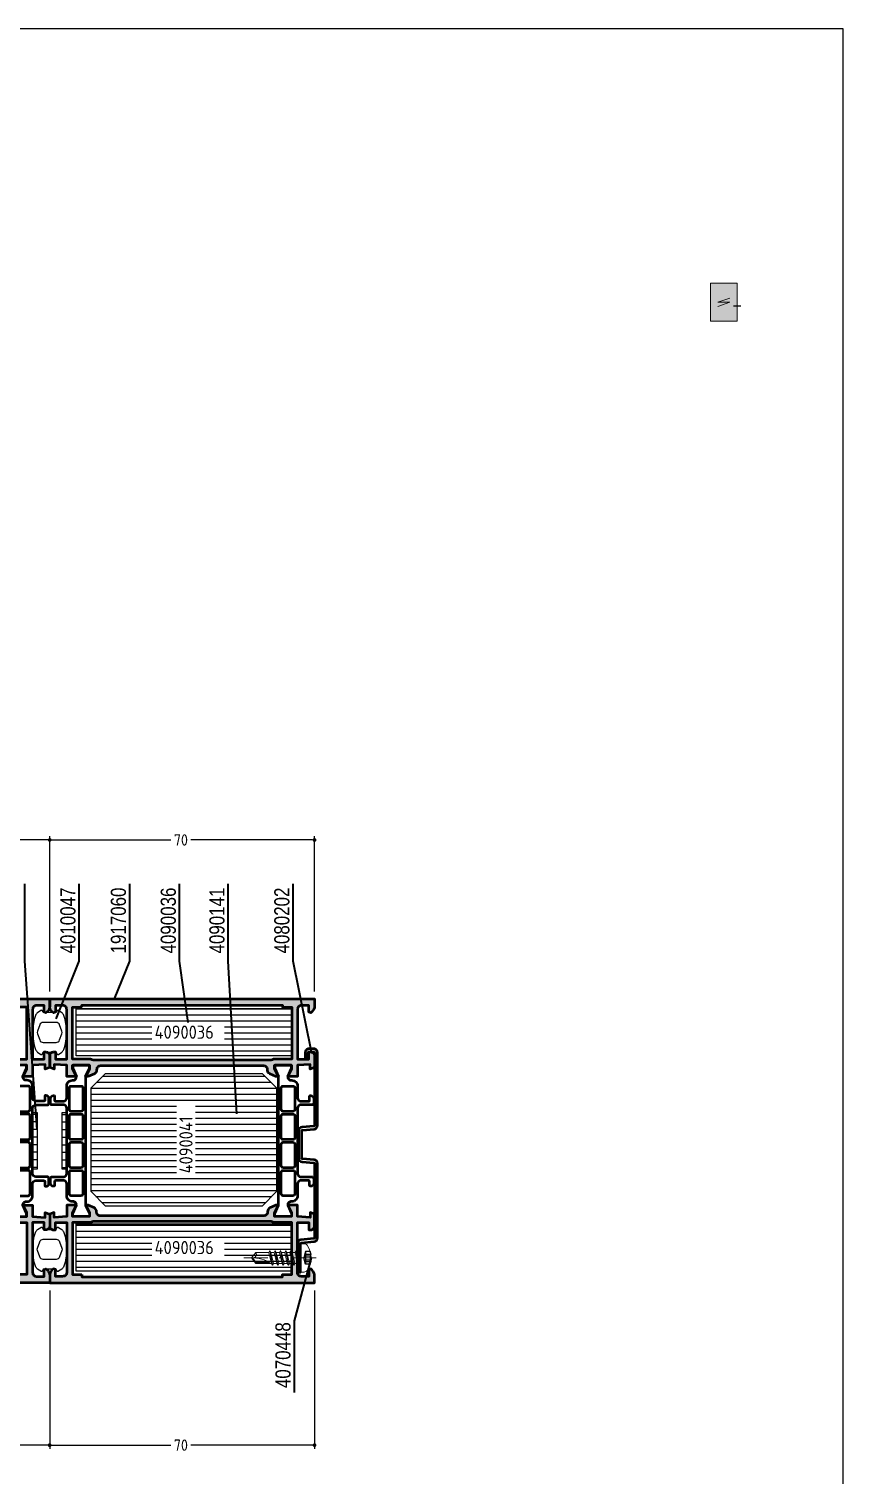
# Model space of a CAD drawing. Header units: millimetres. Extents: x -103 to 3427, y 224 to 818.
# Drawn here: x 2194.9 to 2410.1, y 436 to 818.1 of the extents above; entities that cross this region are included whole.
import ezdxf
from ezdxf.enums import TextEntityAlignment as Align

# ---------------------------------------------------------------- set-up
doc = ezdxf.new("R2010")
doc.units = ezdxf.units.MM
doc.linetypes.add('ACDINTGL', pattern=[3, 2, -1])
doc.linetypes.add('DASHDOT2', pattern=[12.7, 6.35, -3.175, 0, -3.175])
for name, color, linetype in [('04TXT', 2, 'Continuous'), ('AM_1', 2, 'Continuous'), ('AM_6', 2, 'Continuous'), ('AM_8', 1, 'Continuous'), ('CHide4', 10, 'ACDINTGL'), ('CONT2', 2, 'Continuous'), ('DUENN', 7, 'Continuous'), ('PROFILE', 7, 'Continuous')]:
    doc.layers.add(name, color=color, linetype=linetype)
for name, color, linetype, lineweight in [('AM_0', 7, 'Continuous', 50), ('AM_5', 3, 'Continuous', 25), ('AM_D', 7, 'Continuous', 50), ('AM_S', 7, 'Continuous', 50), ('AM_SP', 30, 'Continuous', 50), ('Cent4', 10, 'DASHDOT2', 13), ('Cont3', 70, 'Continuous', 18), ('Cont4', 10, 'Continuous', 13), ('Docu-AM_8', 1, 'Continuous', 25), ('PNR', 2, 'Continuous', 35)]:
    doc.layers.add(name, color=color, linetype=linetype, lineweight=lineweight)
doc.layers.add('BOUND_EXT', color=30, linetype='Continuous', plot=False)
doc.styles.add('HBS_DIMTEXTSTYLE', font='isocp.shx')
doc.styles.get("Standard").update_dxf_attribs({"font": 'ISOCP.SHX'})
doc.styles.add('SWISSL', font='swissl.ttf')
doc.dimstyles.new('HBS_Cata_1-1', dxfattribs={"dimtxt": 3, "dimasz": 1, "dimexe": 1, "dimexo": 2, "dimgap": 1, "dimtad": 0, "dimtoh": 1, "dimdec": 1, "dimdsep": 46, "dimtxsty": 'HBS_DIMTEXTSTYLE', "dimblk": 'DOT', "dimcen": 0, "dimclrd": 256, "dimclre": 256, "dimclrt": 2, "dimadec": 0, "dimazin": 2, "dimtp": 0.1, "dimtm": 0.1, "dimtfac": 0.7, "dimtdec": 1, "dimtmove": 0, "dimatfit": 3, "dimldrblk": 'NONE', "dimfxl": 1, "dimlwd": -1, "dimlwe": -1, "dimarcsym": 1})

# ---------------------------------------------------------------- blocks, each defined once
blk = doc.blocks.new('$$_EX')
at = {"layer": 'BOUND_EXT'}
for p, q in [((210, 297), (0, 297)), ((210, 0), (210, 297))]:
    blk.add_line(p, q, dxfattribs=at)
blk = doc.blocks.new('Opening01')
at = {"layer": 'AM_0', "ltscale": 0.1}
h = blk.add_hatch(color=256, dxfattribs=at)
h.set_gradient(color1=(173, 173, 173), rotation=135, centered=1, tint=1, name='CURVED')
h.paths.add_polyline_path([(189, 258.4), (196, 258.4), (196, 268.4), (189, 268.4)])
at = {"layer": 'Cont3'}
blk.add_lwpolyline([(189, 258.4), (196, 258.4), (196, 268.4), (189, 268.4)], close=True, dxfattribs=at)
at = {"layer": 'Cont4'}
blk.add_lwpolyline([(190.9, 262.3), (194.1, 263.4), (190.9, 263.4), (194.1, 264.5)], dxfattribs=at)
blk = doc.blocks.new('Linie Konstruktionsschnitt')
at = {"layer": 'CONT2'}
blk.add_line((0, -1), (0, 1), dxfattribs=at)
blk = doc.blocks.new('ws4070448')
at = {"layer": 'Cent4'}
blk.add_lwpolyline([(0, -15.02), (0, 5.29)], dxfattribs=at)
at = {"layer": 'CHide4'}
for p, q in [((-0.97, 1.33), (-0.97, 2.72)), ((-0.56, 1.33), (-0.56, 2.61)), ((0.56, 1.33), (0.56, 2.61)), ((0.97, 1.33), (0.97, 2.72))]:
    blk.add_line(p, q, dxfattribs=at)
for points in [[(-1.65, 2.56), (-1.65, 1.33)], [(-1.65, 1.33), (0, 0.89)], [(1.65, 1.33), (0, 0.89)], [(1.65, 2.56), (1.65, 1.33)]]:
    blk.add_lwpolyline(points, dxfattribs=at)
for centre, radius, start, end in [((-1.59, 3.84), 1.28, 267.2848, 298.8872), ((-1.31, 2.49), 1.21, 253.6643, 286.3357), ((0, 5.49), 2.94, 250.6988, 289.3012), ((0, 11.41), 10.13, 264.4948, 275.5052), ((1.59, 3.84), 1.28, 241.1128, 272.7152), ((1.31, 2.49), 1.21, 253.6643, 286.3357)]:
    blk.add_arc(centre, radius, start, end, dxfattribs=at)
at = {"layer": 'Cont3'}
blk.add_lwpolyline([(3.32, 1.75, 0.314856), (-3.32, 1.75, 0.244912), (-3.75, 0.93), (-3.75, 0), (3.75, 0), (3.75, 0.93, 0.244912), (3.32, 1.75, 0.138291)], format="xyb", dxfattribs=at)
for points in [[(-1.95, -1.1), (-1.45, -1.39), (0, -1.04), (0.5, -0.67), (0, -0.47), (-1.45, -0.81)], [(-1.95, -2.5), (-1.45, -2.79), (1.45, -2.1), (1.95, -1.81), (1.45, -1.52), (-1.45, -2.21)], [(-1.95, -3.9), (-1.45, -4.19), (1.45, -3.5), (1.95, -3.21), (1.45, -2.92), (-1.45, -3.61)], [(-1.95, -5.3), (-1.45, -5.59), (1.45, -4.9), (1.95, -4.61), (1.45, -4.32), (-1.45, -5.01)], [(-1.95, -6.7), (-1.45, -6.99), (1.45, -6.3), (1.95, -6.01), (1.45, -5.72), (-1.45, -6.41)], [(-1.45, -8.39), (1.45, -7.7), (1.95, -7.41), (1.45, -7.12), (-1.45, -7.81), (-1.95, -8.1)]]:
    blk.add_lwpolyline(points, close=True, dxfattribs=at)
for points in [[(-1.95, -1.1), (0.5, -0.67)], [(-1.95, -2.5), (1.95, -1.81)], [(-1.95, -3.9), (1.95, -3.21)], [(-1.45, -0.5), (-1.45, -0.81)], [(-1.45, -1.39), (-1.45, -2.21)], [(-1.45, -1.39), (-1.45, -2.21)], [(-1.45, -2.79), (-1.45, -3.61)], [(1.45, -0.5), (1.45, -1.52)], [(1.45, -2.1), (1.45, -2.92)], [(1.45, -3.5), (1.45, -4.32)], [(-1.95, -5.3), (1.95, -4.61)], [(-1.95, -6.7), (1.95, -6.01)], [(-1.95, -8.1), (1.95, -7.41)], [(-1.45, -4.19), (-1.45, -5.01)], [(-1.45, -5.59), (-1.45, -6.41)], [(-1.45, -6.99), (-1.45, -7.81)], [(1.45, -4.9), (1.45, -5.72)], [(1.45, -6.3), (1.45, -7.12)], [(-1.45, -8.38), (-1.45, -11.81), (0, -13), (1.45, -11.79), (1.45, -7.7)], [(1.24, -8.17), (1.24, -11.7), (0.03, -12.71)]]:
    blk.add_lwpolyline(points, dxfattribs=at)
for centre, radius, start, end in [((-1.95, -0.5), 0.5, 0, 90), ((1.95, -0.5), 0.5, 90, 180), ((8.74, -12.6), 8.74, 146.5114, 182.6031), ((-0.95, -12.64), 0.965, 350.682, 121.1143)]:
    blk.add_arc(centre, radius, start, end, dxfattribs=at)
blk = doc.blocks.new('4080202_technic_wos')
at = {"layer": 'AM_D'}
blk.add_lwpolyline([(-48.32, -0.18), (-48.61, -3.59, -0.388879), (-49.61, -4.5), (-57.2, -4.5), (-57.2, -3.7), (-49.61, -3.7, 0.388879), (-49.41, -3.52), (-49.11, -0.11, -0.388879), (-48.12, 0.8), (-28.48, 0.8, -0.388879), (-27.49, -0.11), (-27.22, -3.22, 0.388879), (-27.02, -3.4), (-19.88, -3.4, 0.388879), (-19.68, -3.22), (-19.41, -0.11, -0.388879), (-18.42, 0.8), (0.8, 0.8, -0.414214), (1.8, -0.2), (1.8, -1.5, -0.414214), (0.8, -2.5), (-0.7, -2.5), (-0.7, -1.7), (0.8, -1.7, 0.414214), (1, -1.5), (1, -0.2, 0.414214), (0.8, 0), (-18.42, 0, 0.388879), (-18.62, -0.18), (-18.89, -3.29, -0.388879), (-19.88, -4.2), (-27.02, -4.2, -0.388879), (-28.01, -3.29), (-28.28, -0.18, 0.388879), (-28.48, 0), (-48.12, 0, 0.388879), (-48.32, -0.18)], format="xyb", close=True, dxfattribs=at)
blk = doc.blocks.new('WI4010047_253_253')
at = {"linetype": 'Continuous'}
for points in [[(8.85, 4.5, -0.084879), (13.335592, 3.733007), (13.335592, 3.733007, -0.156567), (14.065921, 3.178593), (14.645746, 2.350517, -0.493145), (14.502606, 1.896537), (14.1, 1.75), (14.1, -1.75), (14.502606, -1.896537, -0.493145), (14.645746, -2.350517), (14.065921, -3.178593, -0.156567), (13.335592, -3.733007, -0.084879), (8.85, -4.5, -0.084879), (4.364408, -3.733007, -0.156567), (3.634079, -3.178593), (3.054254, -2.350517, -0.493145), (3.197394, -1.896537), (3.6, -1.75), (3.6, 1.75), (3.197394, 1.896537, -0.493145), (3.054254, 2.350517), (3.634079, 3.178593, -0.156567), (4.364408, 3.733007, -0.084879)], [(11.5, 1.699449), (11.5, -1.699449, -0.315299), (10.84202, -2.639142), (9.19202, -3.239693, -0.176327), (8.50798, -3.239693), (6.85798, -2.639142, -0.315299), (6.2, -1.699449), (6.2, 1.699449, -0.315299), (6.85798, 2.639142), (8.50798, 3.239693, -0.176327), (9.19202, 3.239693), (10.84202, 2.639142, -0.315299), (11.5, 1.699449)]]:
    blk.add_lwpolyline(points, format="xyb", close=True, dxfattribs=at)
blk = doc.blocks.new('WI4090122_253_253')
at = {"linetype": 'Continuous'}
for p, q in [((-7, 1.2), (-7, 0)), ((-5, 1.2), (-5, 0)), ((-3, 1.2), (-3, 0)), ((-1, 1.2), (-1, 0)), ((1, 1.2), (1, 0)), ((3, 1.2), (3, 0)), ((5, 1.2), (5, 0)), ((7, 1.2), (7, 0))]:
    blk.add_line(p, q, dxfattribs=at)
blk.add_lwpolyline([(7.5, 1.2), (7.5, 0), (-7.5, 0), (-7.5, 1.2), (7.5, 1.2)], close=True, dxfattribs=at)
blk = doc.blocks.new('4090041x')
at = {"layer": 'AM_8'}
h = blk.add_hatch(dxfattribs=at)
h.set_pattern_fill('ANSI31', color=256, scale=0.5, angle=45)
h.set_pattern_definition([(90, (-685.7828, -336.0314), (-1.5875, 3e-16), [])])
h.paths.add_polyline_path([(175.84, 1006.68), (172.04, 1010.48), (144.64, 1010.48), (140.84, 1006.68), (140.84, 965.28), (144.64, 961.48), (172.04, 961.48), (175.84, 965.28)])
at = {"layer": 'AM_6'}
blk.add_lwpolyline([(175.84, 965.28), (172.04, 961.48), (144.64, 961.48), (140.84, 965.28), (140.84, 1006.68), (144.64, 1010.48), (172.04, 1010.48), (175.84, 1006.68), (175.84, 965.33)], dxfattribs=at)
at = {"layer": '04TXT', "insert": (149.47, 987.18), "char_height": 3.5, "attachment_point": 1, "bg_fill": 3, "box_fill_scale": 1.2, "bg_fill_color": 256, "bg_fill_transparency": 0}
blk.add_mtext_dynamic_manual_height_columns('{\\C7;4090041}', width=17.6993, gutter_width=12.5, heights=[3.5], dxfattribs=at)
blk = doc.blocks.new('4090036x')
at = {"layer": 'AM_8'}
h = blk.add_hatch(dxfattribs=at)
h.set_pattern_fill('ANSI31', color=256, scale=0.5, angle=45)
h.set_pattern_definition([(90, (-662.3617, -335.7814), (-1.5875, 3e-16), [])])
h.paths.add_polyline_path([(180.54, 957.48), (193.04, 957.48), (193.04, 1014.48), (180.54, 1014.48)])
at = {"layer": 'AM_6'}
blk.add_lwpolyline([(193.04, 957.48), (180.54, 957.48), (180.54, 1014.48), (193.04, 1014.48)], close=True, dxfattribs=at)
at = {"layer": '04TXT', "insert": (185.05, 978.25), "char_height": 3.5, "attachment_point": 1, "rotation": 90, "bg_fill": 3, "box_fill_scale": 1.2, "bg_fill_color": 256, "bg_fill_transparency": 0}
blk.add_mtext_dynamic_manual_height_columns('{\\C7;4090036}', width=17.6993, gutter_width=12.5, heights=[3.5], dxfattribs=at)
blk = doc.blocks.new('_Dot')
at = {"color": 0, "linetype": 'ByBlock', "lineweight": -2}
blk.add_line((-0.5, 0), (-1, 0), dxfattribs=at)
at = {"color": 0, "linetype": 'ByBlock', "const_width": 0.5}
blk.add_lwpolyline([(-0.25, 0, 1), (0.25, 0, 1)], format="xyb", close=True, dxfattribs=at)
blk = doc.blocks.new('*D139')
at = {"layer": 'AM_5', "transparency": 16777216}
for p, q in [((2160.42, 561.78), (2160.42, 604.78)), ((2161.42, 603.78), (2177.62, 603.78)), ((2199.42, 603.78), (2183.22, 603.78)), ((2200.42, 563.78), (2200.42, 604.78))]:
    blk.add_line(p, q, dxfattribs=at)
at = {"layer": 'Defpoints', "color": 0, "transparency": 16777216}
for p in [(2160.42, 603.78), (2200.42, 561.78), (2160.42, 559.78)]:
    blk.add_point(p, dxfattribs=at)
at = {"layer": 'AM_5', "transparency": 16777216, "rotation": 180}
blk.add_blockref('_Dot', (2160.42, 603.78), dxfattribs=at)
at = {"layer": 'AM_5', "transparency": 16777216}
blk.add_blockref('_Dot', (2200.42, 603.78), dxfattribs=at)
at = {"layer": 'AM_5', "color": 2, "transparency": 16777216, "insert": (2180.42, 603.78), "char_height": 3, "attachment_point": 5, "style": 'HBS_DIMTEXTSTYLE'}
blk.add_mtext('40', dxfattribs=at)
blk = doc.blocks.new('_None')
blk = doc.blocks.new('*D141')
at = {"layer": 'AM_5', "transparency": 16777216}
for p, q in [((2135.42, 484.78), (2135.42, 442.89)), ((2200.42, 484.78), (2200.42, 442.89)), ((2136.42, 443.89), (2165.45, 443.89)), ((2199.42, 443.89), (2171.05, 443.89))]:
    blk.add_line(p, q, dxfattribs=at)
at = {"layer": 'Defpoints', "color": 0, "transparency": 16777216}
for p in [(2135.42, 486.78), (2200.42, 486.78), (2200.42, 443.89)]:
    blk.add_point(p, dxfattribs=at)
at = {"layer": 'AM_5', "transparency": 16777216, "rotation": 180}
blk.add_blockref('_Dot', (2135.42, 443.89), dxfattribs=at)
at = {"layer": 'AM_5', "transparency": 16777216}
blk.add_blockref('_Dot', (2200.42, 443.89), dxfattribs=at)
at = {"layer": 'AM_5', "color": 2, "transparency": 16777216, "insert": (2168.25, 443.89), "char_height": 3, "attachment_point": 5, "style": 'HBS_DIMTEXTSTYLE'}
blk.add_mtext('65', dxfattribs=at)
blk = doc.blocks.new('A-1311073_docu_wos')
at = {"layer": 'Docu-AM_8'}
h = blk.add_hatch(color=256, dxfattribs=at)
edge = h.paths.add_edge_path()
edge.add_line((20.5, 29.8), (19.77, 28.19))
edge.add_arc((18.86, 28.6), 1, 270, 335.556, ccw=False)
edge.add_line((18.86, 27.6), (18.7, 27.6))
edge.add_arc((18.7, 26.6), 1, 90, 180)
edge.add_line((17.7, 26.6), (17.7, 13.4))
edge.add_arc((18.7, 13.4), 1, 180, 270)
edge.add_line((18.7, 12.4), (18.86, 12.4))
edge.add_arc((18.86, 11.4), 1, 24.444, 90, ccw=False)
edge.add_line((19.77, 11.81), (20.5, 10.2))
edge.add_line((20.5, 10.2), (20.5, 9.5))
edge.add_line((20.5, 9.5), (18.3, 10.5))
edge.add_line((18.3, 10.5), (17.5, 10.5))
edge.add_line((17.5, 10.5), (17.5, 6.1))
edge.add_line((17.5, 6.1), (18.3, 6.1))
edge.add_line((18.3, 6.1), (20.5, 7.1))
edge.add_line((20.5, 7.1), (20.5, 4.5))
edge.add_line((20.5, 4.5), (17.5, 4.5))
edge.add_line((17.5, 4.5), (17.28, 1.2))
edge.add_line((17.28, 1.2), (18.59, 1.2))
edge.add_line((18.59, 1.2), (18.15, 0))
edge.add_line((18.15, 0), (15, 0))
edge.add_arc((15, 1), 1, 180, 270, ccw=False)
edge.add_line((14, 1), (14, 1.5))
edge.add_line((14, 1.5), (15.9, 1.5))
edge.add_line((15.9, 1.5), (15.9, 4.5))
edge.add_line((15.9, 4.5), (2.7, 4.5))
edge.add_arc((2.7, 3.5), 1, 90, 180)
edge.add_line((1.7, 3.5), (1.7, 1.5))
edge.add_line((1.7, 1.5), (3.5, 1.5))
edge.add_line((3.5, 1.5), (3.71, 0.99))
edge.add_line((3.71, 0.99), (3.31, 0.59))
edge.add_arc((1.9, 2), 2, 270, 315, ccw=False)
edge.add_line((1.9, 0), (0, 0))
edge.add_line((0, 0), (0, 65))
edge.add_line((0, 65), (4.5, 65))
edge.add_line((4.5, 65), (4.5, 62.5))
edge.add_line((4.5, 62.5), (3.5, 62.5))
edge.add_line((3.5, 62.5), (3.5, 63.5))
edge.add_line((3.5, 63.5), (2.3, 63.5))
edge.add_arc((2.3, 62.7), 0.8, 90, 180)
edge.add_line((1.5, 62.7), (1.5, 58.3))
edge.add_arc((2.3, 58.3), 0.8, 180, 270)
edge.add_line((2.3, 57.5), (3.5, 57.5))
edge.add_line((3.5, 57.5), (3.5, 58.5))
edge.add_line((3.5, 58.5), (4.5, 58.5))
edge.add_line((4.5, 58.5), (4.5, 55))
edge.add_arc((4, 55), 0.5, -180, 0, ccw=False)
edge.add_line((3.5, 55), (3.5, 56))
edge.add_line((3.5, 56), (1.8, 56))
edge.add_line((1.8, 56), (1.8, 36.5))
edge.add_arc((2.8, 36.5), 1, 180, 270)
edge.add_line((2.8, 35.5), (15.9, 35.5))
edge.add_line((15.9, 35.5), (15.9, 38.5))
edge.add_line((15.9, 38.5), (14, 38.5))
edge.add_line((14, 38.5), (14, 39))
edge.add_arc((15, 39), 1, 90, 180, ccw=False)
edge.add_line((15, 40), (18.15, 40))
edge.add_line((18.15, 40), (18.59, 38.8))
edge.add_line((18.59, 38.8), (17.28, 38.8))
edge.add_line((17.28, 38.8), (17.5, 35.5))
edge.add_line((17.5, 35.5), (20.5, 35.5))
edge.add_line((20.5, 35.5), (20.5, 32.9))
edge.add_line((20.5, 32.9), (18.3, 33.9))
edge.add_line((18.3, 33.9), (17.5, 33.9))
edge.add_line((17.5, 33.9), (17.5, 29.5))
edge.add_line((17.5, 29.5), (18.3, 29.5))
edge.add_line((18.3, 29.5), (20.5, 30.5))
edge.add_line((20.5, 30.5), (20.5, 29.8))
edge = h.paths.add_edge_path(flags=0)
edge.add_line((2.2, 31.5), (2.2, 34))
edge.add_line((2.2, 34), (15.9, 34))
edge.add_line((15.9, 34), (15.9, 29.65))
edge.add_arc((17.95, 29.65), 2.05, 180, 205.6256)
edge.add_arc((15.2, 28.33), 1, 0, 25.6256, ccw=False)
edge.add_line((16.2, 28.33), (16.2, 11.67))
edge.add_arc((15.2, 11.67), 1, -25.6256, 0, ccw=False)
edge.add_arc((17.95, 10.35), 2.05, 154.3744, 180)
edge.add_line((15.9, 10.35), (15.9, 6))
edge.add_line((15.9, 6), (2.2, 6))
edge.add_line((2.2, 6), (2.2, 8.5))
edge.add_line((2.2, 8.5), (1.6, 8.5))
edge.add_line((1.6, 8.5), (1.6, 31.5))
edge.add_line((1.6, 31.5), (2.2, 31.5))
h = blk.add_hatch(color=256, dxfattribs=at)
edge = h.paths.add_edge_path()
edge.add_line((54.5, 29.8), (54.5, 30.5))
edge.add_line((54.5, 30.5), (56.7, 29.5))
edge.add_line((56.7, 29.5), (57.5, 29.5))
edge.add_line((57.5, 29.5), (57.5, 33.9))
edge.add_line((57.5, 33.9), (56.7, 33.9))
edge.add_line((56.7, 33.9), (54.5, 32.9))
edge.add_line((54.5, 32.9), (54.5, 35.5))
edge.add_line((54.5, 35.5), (57.5, 35.5))
edge.add_line((57.5, 35.5), (57.72, 38.8))
edge.add_line((57.72, 38.8), (56.41, 38.8))
edge.add_line((56.41, 38.8), (56.85, 40))
edge.add_line((56.85, 40), (60, 40))
edge.add_arc((60, 39), 1, 360, 450, ccw=False)
edge.add_line((61, 39), (61, 38.5))
edge.add_line((61, 38.5), (59.1, 38.5))
edge.add_line((59.1, 38.5), (59.1, 35.5))
edge.add_line((59.1, 35.5), (72.3, 35.5))
edge.add_arc((72.3, 36.5), 1, 270, 360)
edge.add_line((73.3, 36.5), (73.3, 38.5))
edge.add_line((73.3, 38.5), (71.5, 38.5))
edge.add_line((71.5, 38.5), (71.29, 39.01))
edge.add_line((71.29, 39.01), (71.69, 39.41))
edge.add_arc((73.1, 38), 2, 450, 495, ccw=False)
edge.add_line((73.1, 40), (75, 40))
edge.add_line((75, 40), (75, 0))
edge.add_line((75, 0), (73.1, 0))
edge.add_arc((73.1, 2), 2, 225, 270, ccw=False)
edge.add_line((71.69, 0.59), (71.29, 0.99))
edge.add_line((71.29, 0.99), (71.5, 1.5))
edge.add_line((71.5, 1.5), (73.3, 1.5))
edge.add_line((73.3, 1.5), (73.3, 3.5))
edge.add_arc((72.3, 3.5), 1, 360, 450)
edge.add_line((72.3, 4.5), (59.1, 4.5))
edge.add_line((59.1, 4.5), (59.1, 1.5))
edge.add_line((59.1, 1.5), (61, 1.5))
edge.add_line((61, 1.5), (61, 1))
edge.add_arc((60, 1), 1, 270, 360, ccw=False)
edge.add_line((60, 0), (56.85, 0))
edge.add_line((56.85, 0), (56.41, 1.2))
edge.add_line((56.41, 1.2), (57.72, 1.2))
edge.add_line((57.72, 1.2), (57.5, 4.5))
edge.add_line((57.5, 4.5), (54.5, 4.5))
edge.add_line((54.5, 4.5), (54.5, 7.1))
edge.add_line((54.5, 7.1), (56.7, 6.1))
edge.add_line((56.7, 6.1), (57.5, 6.1))
edge.add_line((57.5, 6.1), (57.5, 10.5))
edge.add_line((57.5, 10.5), (56.7, 10.5))
edge.add_line((56.7, 10.5), (54.5, 9.5))
edge.add_line((54.5, 9.5), (54.5, 10.2))
edge.add_line((54.5, 10.2), (55.23, 11.81))
edge.add_arc((56.14, 11.4), 1, 450, 515.556, ccw=False)
edge.add_line((56.14, 12.4), (56.3, 12.4))
edge.add_arc((56.3, 13.4), 1, 270, 360)
edge.add_line((57.3, 13.4), (57.3, 26.6))
edge.add_arc((56.3, 26.6), 1, 360, 450)
edge.add_line((56.3, 27.6), (56.14, 27.6))
edge.add_arc((56.14, 28.6), 1, 204.444, 270, ccw=False)
edge.add_line((55.23, 28.19), (54.5, 29.8))
edge = h.paths.add_edge_path(flags=0)
edge.add_line((73.4, 8.5), (73.4, 31.5))
edge.add_line((73.4, 31.5), (72.8, 31.5))
edge.add_line((72.8, 31.5), (72.8, 34))
edge.add_line((72.8, 34), (59.1, 34))
edge.add_line((59.1, 34), (59.1, 29.65))
edge.add_arc((57.05, 29.65), 2.05, 334.3744, 360, ccw=False)
edge.add_arc((59.8, 28.33), 1, 514.3744, 540)
edge.add_line((58.8, 28.33), (58.8, 11.67))
edge.add_arc((59.8, 11.67), 1, 540, 565.6256)
edge.add_arc((57.05, 10.35), 2.05, 360, 385.6256, ccw=False)
edge.add_line((59.1, 10.35), (59.1, 6))
edge.add_line((59.1, 6), (72.8, 6))
edge.add_line((72.8, 6), (72.8, 8.5))
edge.add_line((72.8, 8.5), (73.4, 8.5))
at = {"layer": 'AM_S'}
for points in [[(20.5, 29.8), (19.77, 28.19, -0.294108), (18.86, 27.6), (18.7, 27.6, 0.414214), (17.7, 26.6), (17.7, 13.4, 0.414214), (18.7, 12.4), (18.86, 12.4, -0.294108), (19.77, 11.81), (20.5, 10.2), (20.5, 9.5), (18.3, 10.5), (17.5, 10.5), (17.5, 6.1), (18.3, 6.1), (20.5, 7.1), (20.5, 4.5), (17.5, 4.5), (17.28, 1.2), (18.59, 1.2), (18.15, 0), (15, 0, -0.414214), (14, 1), (14, 1.5), (15.9, 1.5), (15.9, 4.5), (2.7, 4.5, 0.414214), (1.7, 3.5), (1.7, 1.5), (3.5, 1.5), (3.71, 0.99), (3.31, 0.59, -0.198912), (1.9, 0), (0, 0), (0, 65), (4.5, 65), (4.5, 62.5), (3.5, 62.5), (3.5, 63.5), (2.3, 63.5, 0.414214), (1.5, 62.7), (1.5, 58.3, 0.414214), (2.3, 57.5), (3.5, 57.5), (3.5, 58.5), (4.5, 58.5), (4.5, 55, -1), (3.5, 55), (3.5, 56), (1.8, 56), (1.8, 36.5, 0.414214), (2.8, 35.5), (15.9, 35.5), (15.9, 38.5), (14, 38.5), (14, 39, -0.414214), (15, 40), (18.15, 40), (18.59, 38.8), (17.28, 38.8), (17.5, 35.5), (20.5, 35.5), (20.5, 32.9), (18.3, 33.9), (17.5, 33.9), (17.5, 29.5), (18.3, 29.5), (20.5, 30.5), (20.5, 29.8)], [(54.5, 29.8), (54.5, 30.5), (56.7, 29.5), (57.5, 29.5), (57.5, 33.9), (56.7, 33.9), (54.5, 32.9), (54.5, 35.5), (57.5, 35.5), (57.72, 38.8), (56.41, 38.8), (56.85, 40), (60, 40, -0.414214), (61, 39), (61, 38.5), (59.1, 38.5), (59.1, 35.5), (72.3, 35.5, 0.414214), (73.3, 36.5), (73.3, 38.5), (71.5, 38.5), (71.29, 39.01), (71.69, 39.41, -0.198912), (73.1, 40), (75, 40), (75, 0), (73.1, 0, -0.198912), (71.69, 0.59), (71.29, 0.99), (71.5, 1.5), (73.3, 1.5), (73.3, 3.5, 0.414214), (72.3, 4.5), (59.1, 4.5), (59.1, 1.5), (61, 1.5), (61, 1, -0.414214), (60, 0), (56.85, 0), (56.41, 1.2), (57.72, 1.2), (57.5, 4.5), (54.5, 4.5), (54.5, 7.1), (56.7, 6.1), (57.5, 6.1), (57.5, 10.5), (56.7, 10.5), (54.5, 9.5), (54.5, 10.2), (55.23, 11.81, -0.294108), (56.14, 12.4), (56.3, 12.4, 0.414214), (57.3, 13.4), (57.3, 26.6, 0.414214), (56.3, 27.6), (56.14, 27.6, -0.294108), (55.23, 28.19), (54.5, 29.8)], [(2.2, 31.5), (2.2, 34), (15.9, 34), (15.9, 29.65, 0.112281), (16.1, 28.76, -0.112281), (16.2, 28.33), (16.2, 11.67, -0.112281), (16.1, 11.24, 0.112281), (15.9, 10.35), (15.9, 6), (2.2, 6), (2.2, 8.5), (1.6, 8.5), (1.6, 31.5), (2.2, 31.5)], [(73.4, 8.5), (73.4, 31.5), (72.8, 31.5), (72.8, 34), (59.1, 34), (59.1, 29.65, -0.112281), (58.9, 28.76, 0.112281), (58.8, 28.33), (58.8, 11.67, 0.112281), (58.9, 11.24, -0.112281), (59.1, 10.35), (59.1, 6), (72.8, 6), (72.8, 8.5), (73.4, 8.5)]]:
    blk.add_lwpolyline(points, format="xyb", close=True, dxfattribs=at)
at = {"layer": 'AM_SP'}
for points in [[(54.5, 32.9), (54.5, 32.95), (56.5, 33.95), (57.5, 33.95), (57.5, 29.45), (56.5, 29.45), (54.5, 30.45), (54.5, 30.5), (20.5, 30.5), (20.5, 30.45), (18.5, 29.45), (17.5, 29.45), (17.5, 33.95), (18.5, 33.95), (20.5, 32.95), (20.5, 32.9, 0.414214), (21.5, 33.9), (21.5, 34, -0.414214), (23, 35.5), (26.2, 35.5, 0.414214), (27, 36.3), (27, 38.5, 0.414214), (26.8, 38.7), (25.7, 38.7, -0.414214), (25.5, 38.9), (25.5, 39, -0.414214), (26.3, 39.8), (27.5, 39.8, -0.414214), (28, 39.3), (28, 36.3, 0.414214), (28.8, 35.5), (46.2, 35.5, 0.414214), (47, 36.3), (47, 39.3, -0.414214), (47.5, 39.8), (48.7, 39.8, -0.414214), (49.5, 39), (49.5, 38.9, -0.414214), (49.3, 38.7), (48.2, 38.7, 0.414214), (48, 38.5), (48, 36.3, 0.414214), (48.8, 35.5), (52, 35.5, -0.414214), (53.5, 34), (53.5, 33.9, 0.414214), (54.5, 32.9)], [(23, 31.7), (23, 34.3, -0.414214), (23.5, 34.8), (29.2, 34.8, -0.414214), (29.7, 34.3), (29.7, 31.7, -0.414214), (29.2, 31.2), (23.5, 31.2, -0.414214), (23, 31.7)], [(30.4, 31.7), (30.4, 34.3, -0.414214), (30.9, 34.8), (36.65, 34.8, -0.414214), (37.15, 34.3), (37.15, 31.7, -0.414214), (36.65, 31.2), (30.9, 31.2, -0.414214), (30.4, 31.7)], [(44.6, 31.7, -0.414214), (44.1, 31.2), (38.35, 31.2, -0.414214), (37.85, 31.7), (37.85, 34.3, -0.414214), (38.35, 34.8), (44.1, 34.8, -0.414214), (44.6, 34.3), (44.6, 31.7)], [(45.3, 31.7), (45.3, 34.3, -0.414214), (45.8, 34.8), (51.5, 34.8, -0.414214), (52, 34.3), (52, 31.7, -0.414214), (51.5, 31.2), (45.8, 31.2, -0.414214), (45.3, 31.7)], [(54.5, 7.1), (54.5, 7.05), (56.5, 6.05), (57.5, 6.05), (57.5, 10.55), (56.5, 10.55), (54.5, 9.55), (54.5, 9.5), (20.5, 9.5), (20.5, 9.55), (18.5, 10.55), (17.5, 10.55), (17.5, 6.05), (18.5, 6.05), (20.5, 7.05), (20.5, 7.1, -0.414214), (21.5, 6.1), (21.5, 6, 0.414214), (23, 4.5), (26.2, 4.5, -0.414214), (27, 3.7), (27, 1.5, -0.414214), (26.8, 1.3), (25.7, 1.3, 0.414214), (25.5, 1.1), (25.5, 1, 0.414214), (26.3, 0.2), (27.5, 0.2, 0.414214), (28, 0.7), (28, 3.7, -0.414214), (28.8, 4.5), (46.2, 4.5, -0.414214), (47, 3.7), (47, 0.7, 0.414214), (47.5, 0.2), (48.7, 0.2, 0.414214), (49.5, 1), (49.5, 1.1, 0.414214), (49.3, 1.3), (48.2, 1.3, -0.414214), (48, 1.5), (48, 3.7, -0.414214), (48.8, 4.5), (52, 4.5, 0.414214), (53.5, 6), (53.5, 6.1, -0.414214), (54.5, 7.1)], [(23, 8.3), (23, 5.7, 0.414214), (23.5, 5.2), (29.2, 5.2, 0.414214), (29.7, 5.7), (29.7, 8.3, 0.414214), (29.2, 8.8), (23.5, 8.8, 0.414214), (23, 8.3)], [(30.4, 8.3), (30.4, 5.7, 0.414214), (30.9, 5.2), (36.65, 5.2, 0.414214), (37.15, 5.7), (37.15, 8.3, 0.414214), (36.65, 8.8), (30.9, 8.8, 0.414214), (30.4, 8.3)], [(44.6, 8.3, 0.414214), (44.1, 8.8), (38.35, 8.8, 0.414214), (37.85, 8.3), (37.85, 5.7, 0.414214), (38.35, 5.2), (44.1, 5.2, 0.414214), (44.6, 5.7), (44.6, 8.3)], [(45.3, 8.3), (45.3, 5.7, 0.414214), (45.8, 5.2), (51.5, 5.2, 0.414214), (52, 5.7), (52, 8.3, 0.414214), (51.5, 8.8), (45.8, 8.8, 0.414214), (45.3, 8.3)]]:
    blk.add_lwpolyline(points, format="xyb", close=True, dxfattribs=at)
blk = doc.blocks.new('A-1917060_docu_wos')
at = {"layer": 'Docu-AM_8'}
h = blk.add_hatch(color=256, dxfattribs=at)
edge = h.paths.add_edge_path()
edge.add_line((20.5, 59.8), (20.5, 60.5))
edge.add_line((20.5, 60.5), (18.3, 59.5))
edge.add_line((18.3, 59.5), (17.5, 59.5))
edge.add_line((17.5, 59.5), (17.5, 63.9))
edge.add_line((17.5, 63.9), (18.3, 63.9))
edge.add_line((18.3, 63.9), (20.5, 62.9))
edge.add_line((20.5, 62.9), (20.5, 65.5))
edge.add_line((20.5, 65.5), (17.5, 65.5))
edge.add_line((17.5, 65.5), (17.28, 68.8))
edge.add_line((17.28, 68.8), (18.59, 68.8))
edge.add_line((18.59, 68.8), (18.15, 70))
edge.add_line((18.15, 70), (15, 70))
edge.add_arc((15, 69), 1, 450, 540)
edge.add_line((14, 69), (14, 68.5))
edge.add_line((14, 68.5), (15.9, 68.5))
edge.add_line((15.9, 68.5), (15.9, 65.5))
edge.add_line((15.9, 65.5), (2.7, 65.5))
edge.add_arc((2.7, 66.5), 1, 180, 270, ccw=False)
edge.add_line((1.7, 66.5), (1.7, 68.5))
edge.add_line((1.7, 68.5), (3.5, 68.5))
edge.add_line((3.5, 68.5), (3.71, 69.01))
edge.add_line((3.71, 69.01), (3.31, 69.41))
edge.add_arc((1.9, 68), 2, 405, 450)
edge.add_line((1.9, 70), (0, 70))
edge.add_line((0, 70), (0, 0))
edge.add_line((0, 0), (1.9, 0))
edge.add_arc((1.9, 2), 2, 270, 315)
edge.add_line((3.31, 0.59), (3.71, 0.99))
edge.add_line((3.71, 0.99), (3.5, 1.5))
edge.add_line((3.5, 1.5), (1.7, 1.5))
edge.add_line((1.7, 1.5), (1.7, 3.5))
edge.add_arc((2.7, 3.5), 1, 450, 540, ccw=False)
edge.add_line((2.7, 4.5), (15.9, 4.5))
edge.add_line((15.9, 4.5), (15.9, 1.5))
edge.add_line((15.9, 1.5), (14, 1.5))
edge.add_line((14, 1.5), (14, 1))
edge.add_arc((15, 1), 1, 540, 630)
edge.add_line((15, 0), (18.15, 0))
edge.add_line((18.15, 0), (18.59, 1.2))
edge.add_line((18.59, 1.2), (17.28, 1.2))
edge.add_line((17.28, 1.2), (17.5, 4.5))
edge.add_line((17.5, 4.5), (20.5, 4.5))
edge.add_line((20.5, 4.5), (20.5, 7.1))
edge.add_line((20.5, 7.1), (18.3, 6.1))
edge.add_line((18.3, 6.1), (17.5, 6.1))
edge.add_line((17.5, 6.1), (17.5, 10.5))
edge.add_line((17.5, 10.5), (18.3, 10.5))
edge.add_line((18.3, 10.5), (20.5, 9.5))
edge.add_line((20.5, 9.5), (20.5, 10.2))
edge.add_line((20.5, 10.2), (19.77, 11.81))
edge.add_arc((18.86, 11.4), 1, 384.444, 450)
edge.add_line((18.86, 12.4), (18.7, 12.4))
edge.add_arc((18.7, 13.4), 1, 180, 270, ccw=False)
edge.add_line((17.7, 13.4), (17.7, 56.6))
edge.add_arc((18.7, 56.6), 1, 450, 540, ccw=False)
edge.add_line((18.7, 57.6), (18.86, 57.6))
edge.add_arc((18.86, 58.6), 1, 270, 335.556)
edge.add_line((19.77, 58.19), (20.5, 59.8))
edge = h.paths.add_edge_path(flags=0)
edge.add_line((2.2, 61.5), (1.6, 61.5))
edge.add_line((1.6, 61.5), (1.6, 8.5))
edge.add_line((1.6, 8.5), (2.2, 8.5))
edge.add_line((2.2, 8.5), (2.2, 6))
edge.add_line((2.2, 6), (15.9, 6))
edge.add_line((15.9, 6), (15.9, 10.35))
edge.add_arc((17.95, 10.35), 2.05, 154.3744, 180, ccw=False)
edge.add_arc((15.2, 11.67), 1, 334.3744, 360)
edge.add_line((16.2, 11.67), (16.2, 58.33))
edge.add_arc((15.2, 58.33), 1, 360, 385.6256)
edge.add_arc((17.95, 59.65), 2.05, 180, 205.6256, ccw=False)
edge.add_line((15.9, 59.65), (15.9, 64))
edge.add_line((15.9, 64), (2.2, 64))
edge.add_line((2.2, 64), (2.2, 61.5))
h = blk.add_hatch(color=256, dxfattribs=at)
edge = h.paths.add_edge_path()
edge.add_line((54.5, 59.8), (54.5, 60.5))
edge.add_line((54.5, 60.5), (56.7, 59.5))
edge.add_line((56.7, 59.5), (57.5, 59.5))
edge.add_line((57.5, 59.5), (57.5, 63.9))
edge.add_line((57.5, 63.9), (56.7, 63.9))
edge.add_line((56.7, 63.9), (54.5, 62.9))
edge.add_line((54.5, 62.9), (54.5, 65.5))
edge.add_line((54.5, 65.5), (57.5, 65.5))
edge.add_line((57.5, 65.5), (57.72, 68.8))
edge.add_line((57.72, 68.8), (56.41, 68.8))
edge.add_line((56.41, 68.8), (56.85, 70))
edge.add_line((56.85, 70), (60, 70))
edge.add_arc((60, 69), 1, 0, 90, ccw=False)
edge.add_line((61, 69), (61, 68.5))
edge.add_line((61, 68.5), (59.1, 68.5))
edge.add_line((59.1, 68.5), (59.1, 65.5))
edge.add_line((59.1, 65.5), (72.3, 65.5))
edge.add_arc((72.3, 66.5), 1, 270, 360)
edge.add_line((73.3, 66.5), (73.3, 68.5))
edge.add_line((73.3, 68.5), (71.5, 68.5))
edge.add_line((71.5, 68.5), (71.29, 69.01))
edge.add_line((71.29, 69.01), (71.69, 69.41))
edge.add_arc((73.1, 68), 2, 90, 135, ccw=False)
edge.add_line((73.1, 70), (75, 70))
edge.add_line((75, 70), (75, 0))
edge.add_line((75, 0), (73.1, 0))
edge.add_arc((73.1, 2), 2, 225, 270, ccw=False)
edge.add_line((71.69, 0.59), (71.29, 0.99))
edge.add_line((71.29, 0.99), (71.5, 1.5))
edge.add_line((71.5, 1.5), (73.3, 1.5))
edge.add_line((73.3, 1.5), (73.3, 3.5))
edge.add_arc((72.3, 3.5), 1, 0, 90)
edge.add_line((72.3, 4.5), (59.1, 4.5))
edge.add_line((59.1, 4.5), (59.1, 1.5))
edge.add_line((59.1, 1.5), (61, 1.5))
edge.add_line((61, 1.5), (61, 1))
edge.add_arc((60, 1), 1, -90, 0, ccw=False)
edge.add_line((60, 0), (56.85, 0))
edge.add_line((56.85, 0), (56.41, 1.2))
edge.add_line((56.41, 1.2), (57.72, 1.2))
edge.add_line((57.72, 1.2), (57.5, 4.5))
edge.add_line((57.5, 4.5), (54.5, 4.5))
edge.add_line((54.5, 4.5), (54.5, 7.1))
edge.add_line((54.5, 7.1), (56.7, 6.1))
edge.add_line((56.7, 6.1), (57.5, 6.1))
edge.add_line((57.5, 6.1), (57.5, 10.5))
edge.add_line((57.5, 10.5), (56.7, 10.5))
edge.add_line((56.7, 10.5), (54.5, 9.5))
edge.add_line((54.5, 9.5), (54.5, 10.2))
edge.add_line((54.5, 10.2), (55.23, 11.81))
edge.add_arc((56.14, 11.4), 1, 90, 155.556, ccw=False)
edge.add_line((56.14, 12.4), (56.3, 12.4))
edge.add_arc((56.3, 13.4), 1, 270, 360)
edge.add_line((57.3, 13.4), (57.3, 56.6))
edge.add_arc((56.3, 56.6), 1, 0, 90)
edge.add_line((56.3, 57.6), (56.14, 57.6))
edge.add_arc((56.14, 58.6), 1, 204.444, 270, ccw=False)
edge.add_line((55.23, 58.19), (54.5, 59.8))
edge = h.paths.add_edge_path(flags=0)
edge.add_line((72.8, 61.5), (73.4, 61.5))
edge.add_line((73.4, 61.5), (73.4, 8.5))
edge.add_line((73.4, 8.5), (72.8, 8.5))
edge.add_line((72.8, 8.5), (72.8, 6))
edge.add_line((72.8, 6), (59.1, 6))
edge.add_line((59.1, 6), (59.1, 10.35))
edge.add_arc((57.05, 10.35), 2.05, 360, 385.6256)
edge.add_arc((59.8, 11.67), 1, 180, 205.6256, ccw=False)
edge.add_line((58.8, 11.67), (58.8, 58.33))
edge.add_arc((59.8, 58.33), 1, 154.3744, 180, ccw=False)
edge.add_arc((57.05, 59.65), 2.05, 334.3744, 360)
edge.add_line((59.1, 59.65), (59.1, 64))
edge.add_line((59.1, 64), (72.8, 64))
edge.add_line((72.8, 64), (72.8, 61.5))
at = {"layer": 'AM_S'}
for points in [[(20.5, 59.8), (20.5, 60.5), (18.3, 59.5), (17.5, 59.5), (17.5, 63.9), (18.3, 63.9), (20.5, 62.9), (20.5, 65.5), (17.5, 65.5), (17.28, 68.8), (18.59, 68.8), (18.15, 70), (15, 70, 0.414214), (14, 69), (14, 68.5), (15.9, 68.5), (15.9, 65.5), (2.7, 65.5, -0.414214), (1.7, 66.5), (1.7, 68.5), (3.5, 68.5), (3.71, 69.01), (3.31, 69.41, 0.198912), (1.9, 70), (0, 70), (0, 0), (1.9, 0, 0.198912), (3.31, 0.59), (3.71, 0.99), (3.5, 1.5), (1.7, 1.5), (1.7, 3.5, -0.414214), (2.7, 4.5), (15.9, 4.5), (15.9, 1.5), (14, 1.5), (14, 1, 0.414214), (15, 0), (18.15, 0), (18.59, 1.2), (17.28, 1.2), (17.5, 4.5), (20.5, 4.5), (20.5, 7.1), (18.3, 6.1), (17.5, 6.1), (17.5, 10.5), (18.3, 10.5), (20.5, 9.5), (20.5, 10.2), (19.77, 11.81, 0.294108), (18.86, 12.4), (18.7, 12.4, -0.414214), (17.7, 13.4), (17.7, 56.6, -0.414214), (18.7, 57.6), (18.86, 57.6, 0.294108), (19.77, 58.19), (20.5, 59.8)], [(54.5, 59.8), (54.5, 60.5), (56.7, 59.5), (57.5, 59.5), (57.5, 63.9), (56.7, 63.9), (54.5, 62.9), (54.5, 65.5), (57.5, 65.5), (57.72, 68.8), (56.41, 68.8), (56.85, 70), (60, 70, -0.414214), (61, 69), (61, 68.5), (59.1, 68.5), (59.1, 65.5), (72.3, 65.5, 0.414214), (73.3, 66.5), (73.3, 68.5), (71.5, 68.5), (71.29, 69.01), (71.69, 69.41, -0.198912), (73.1, 70), (75, 70), (75, 0), (73.1, 0, -0.198912), (71.69, 0.59), (71.29, 0.99), (71.5, 1.5), (73.3, 1.5), (73.3, 3.5, 0.414214), (72.3, 4.5), (59.1, 4.5), (59.1, 1.5), (61, 1.5), (61, 1, -0.414214), (60, 0), (56.85, 0), (56.41, 1.2), (57.72, 1.2), (57.5, 4.5), (54.5, 4.5), (54.5, 7.1), (56.7, 6.1), (57.5, 6.1), (57.5, 10.5), (56.7, 10.5), (54.5, 9.5), (54.5, 10.2), (55.23, 11.81, -0.294108), (56.14, 12.4), (56.3, 12.4, 0.414214), (57.3, 13.4), (57.3, 56.6, 0.414214), (56.3, 57.6), (56.14, 57.6, -0.294108), (55.23, 58.19), (54.5, 59.8)], [(2.2, 61.5), (1.6, 61.5), (1.6, 8.5), (2.2, 8.5), (2.2, 6), (15.9, 6), (15.9, 10.35, -0.112281), (16.1, 11.24, 0.112281), (16.2, 11.67), (16.2, 58.33, 0.112281), (16.1, 58.76, -0.112281), (15.9, 59.65), (15.9, 64), (2.2, 64), (2.2, 61.5)], [(72.8, 61.5), (73.4, 61.5), (73.4, 8.5), (72.8, 8.5), (72.8, 6), (59.1, 6), (59.1, 10.35, 0.112281), (58.9, 11.24, -0.112281), (58.8, 11.67), (58.8, 58.33, -0.112281), (58.9, 58.76, 0.112281), (59.1, 59.65), (59.1, 64), (72.8, 64), (72.8, 61.5)]]:
    blk.add_lwpolyline(points, format="xyb", close=True, dxfattribs=at)
at = {"layer": 'AM_SP'}
for points in [[(54.5, 62.9), (54.5, 62.95), (56.5, 63.95), (57.5, 63.95), (57.5, 59.45), (56.5, 59.45), (54.5, 60.45), (54.5, 60.5), (20.5, 60.5), (20.5, 60.45), (18.5, 59.45), (17.5, 59.45), (17.5, 63.95), (18.5, 63.95), (20.5, 62.95), (20.5, 62.9, 0.414214), (21.5, 63.9), (21.5, 64, -0.414214), (23, 65.5), (26.2, 65.5, 0.414214), (27, 66.3), (27, 68.5, 0.414214), (26.8, 68.7), (25.7, 68.7, -0.414214), (25.5, 68.9), (25.5, 69, -0.414214), (26.3, 69.8), (27.5, 69.8, -0.414214), (28, 69.3), (28, 66.3, 0.414214), (28.8, 65.5), (46.2, 65.5, 0.414214), (47, 66.3), (47, 69.3, -0.414214), (47.5, 69.8), (48.7, 69.8, -0.414214), (49.5, 69), (49.5, 68.9, -0.414214), (49.3, 68.7), (48.2, 68.7, 0.414214), (48, 68.5), (48, 66.3, 0.414214), (48.8, 65.5), (52, 65.5, -0.414214), (53.5, 64), (53.5, 63.9, 0.414214), (54.5, 62.9)], [(23, 61.7), (23, 64.3, -0.414214), (23.5, 64.8), (29.2, 64.8, -0.414214), (29.7, 64.3), (29.7, 61.7, -0.414214), (29.2, 61.2), (23.5, 61.2, -0.414214), (23, 61.7)], [(30.4, 61.7), (30.4, 64.3, -0.414214), (30.9, 64.8), (36.65, 64.8, -0.414214), (37.15, 64.3), (37.15, 61.7, -0.414214), (36.65, 61.2), (30.9, 61.2, -0.414214), (30.4, 61.7)], [(44.6, 61.7, -0.414214), (44.1, 61.2), (38.35, 61.2, -0.414214), (37.85, 61.7), (37.85, 64.3, -0.414214), (38.35, 64.8), (44.1, 64.8, -0.414214), (44.6, 64.3), (44.6, 61.7)], [(45.3, 61.7), (45.3, 64.3, -0.414214), (45.8, 64.8), (51.5, 64.8, -0.414214), (52, 64.3), (52, 61.7, -0.414214), (51.5, 61.2), (45.8, 61.2, -0.414214), (45.3, 61.7)], [(20.5, 7.1), (20.5, 7.05), (18.5, 6.05), (17.5, 6.05), (17.5, 10.55), (18.5, 10.55), (20.5, 9.55), (20.5, 9.5), (54.5, 9.5), (54.5, 9.55), (56.5, 10.55), (57.5, 10.55), (57.5, 6.05), (56.5, 6.05), (54.5, 7.05), (54.5, 7.1, 0.414214), (53.5, 6.1), (53.5, 6, -0.414214), (52, 4.5), (48.8, 4.5, 0.414214), (48, 3.7), (48, 1.5, 0.414214), (48.2, 1.3), (49.3, 1.3, -0.414214), (49.5, 1.1), (49.5, 1, -0.414214), (48.7, 0.2), (47.5, 0.2, -0.414214), (47, 0.7), (47, 3.7, 0.414214), (46.2, 4.5), (28.8, 4.5, 0.414214), (28, 3.7), (28, 0.7, -0.414214), (27.5, 0.2), (26.3, 0.2, -0.414214), (25.5, 1), (25.5, 1.1, -0.414214), (25.7, 1.3), (26.8, 1.3, 0.414214), (27, 1.5), (27, 3.7, 0.414214), (26.2, 4.5), (23, 4.5, -0.414214), (21.5, 6), (21.5, 6.1, 0.414214), (20.5, 7.1)], [(29.7, 8.3), (29.7, 5.7, -0.414214), (29.2, 5.2), (23.5, 5.2, -0.414214), (23, 5.7), (23, 8.3, -0.414214), (23.5, 8.8), (29.2, 8.8, -0.414214), (29.7, 8.3)], [(30.4, 8.3, -0.414214), (30.9, 8.8), (36.65, 8.8, -0.414214), (37.15, 8.3), (37.15, 5.7, -0.414214), (36.65, 5.2), (30.9, 5.2, -0.414214), (30.4, 5.7), (30.4, 8.3)], [(44.6, 8.3), (44.6, 5.7, -0.414214), (44.1, 5.2), (38.35, 5.2, -0.414214), (37.85, 5.7), (37.85, 8.3, -0.414214), (38.35, 8.8), (44.1, 8.8, -0.414214), (44.6, 8.3)], [(52, 8.3), (52, 5.7, -0.414214), (51.5, 5.2), (45.8, 5.2, -0.414214), (45.3, 5.7), (45.3, 8.3, -0.414214), (45.8, 8.8), (51.5, 8.8, -0.414214), (52, 8.3)]]:
    blk.add_lwpolyline(points, format="xyb", close=True, dxfattribs=at)
blk = doc.blocks.new('*D145')
at = {"layer": 'AM_5', "transparency": 16777216}
for p, q in [((2200.42, 563.78), (2200.42, 604.78)), ((2201.42, 603.78), (2232.44, 603.78)), ((2269.42, 603.78), (2237.74, 603.78)), ((2270.42, 563.78), (2270.42, 604.78))]:
    blk.add_line(p, q, dxfattribs=at)
at = {"layer": 'Defpoints', "color": 0, "transparency": 16777216}
for p in [(2200.42, 603.78), (2200.42, 561.78), (2270.42, 561.78)]:
    blk.add_point(p, dxfattribs=at)
at = {"layer": 'AM_5', "transparency": 16777216, "rotation": 180}
blk.add_blockref('_Dot', (2200.42, 603.78), dxfattribs=at)
at = {"layer": 'AM_5', "transparency": 16777216}
blk.add_blockref('_Dot', (2270.42, 603.78), dxfattribs=at)
at = {"layer": 'AM_5', "color": 2, "transparency": 16777216, "insert": (2235.09, 603.78), "char_height": 3, "attachment_point": 5, "style": 'HBS_DIMTEXTSTYLE'}
blk.add_mtext('70', dxfattribs=at)
blk = doc.blocks.new('*D146')
at = {"layer": 'AM_5', "transparency": 16777216}
for p, q in [((2200.42, 484.78), (2200.42, 442.89)), ((2270.42, 484.78), (2270.42, 442.89)), ((2201.42, 443.89), (2232.44, 443.89)), ((2269.42, 443.89), (2237.74, 443.89))]:
    blk.add_line(p, q, dxfattribs=at)
at = {"layer": 'Defpoints', "color": 0, "transparency": 16777216}
for p in [(2200.42, 486.78), (2270.42, 486.78), (2200.42, 443.89)]:
    blk.add_point(p, dxfattribs=at)
at = {"layer": 'AM_5', "transparency": 16777216, "rotation": 180}
blk.add_blockref('_Dot', (2200.42, 443.89), dxfattribs=at)
at = {"layer": 'AM_5', "transparency": 16777216}
blk.add_blockref('_Dot', (2270.42, 443.89), dxfattribs=at)
at = {"layer": 'AM_5', "color": 2, "transparency": 16777216, "insert": (2235.09, 443.89), "char_height": 3, "attachment_point": 5, "style": 'HBS_DIMTEXTSTYLE'}
blk.add_mtext('70', dxfattribs=at)

msp = doc.modelspace()

# ---------------------------------------------------------------- linework, layer by layer
at = {"layer": 'PNR', "color": 3}
for points in [[(2197.12, 527.28), (2193.86, 571.78), (2193.86, 592.17)], [(2217.56, 561.78), (2221.57, 571.78), (2221.57, 592.17)]]:
    msp.add_lwpolyline(points, dxfattribs=at)

# ---------------------------------------------------------------- block references
at = {"rotation": 270}
msp.add_blockref('ws4070448', (2266.72, 493.37), dxfattribs=at)
at = {"layer": 'AM_0'}
msp.add_blockref('Opening01', (2186.1, 482.47), dxfattribs=at)
for name, p, rotation in [('Linie Konstruktionsschnitt', (2382.1, 744.87), 270), ('A-1311073_docu_wos', (2200.42, 486.78), 90)]:
    msp.add_blockref(name, p, dxfattribs=dict(at, rotation=rotation))
at = {"layer": 'AM_1', "xscale": -1, "rotation": 270}
msp.add_blockref('4080202_technic_wos', (2270.42, 546.78), dxfattribs=at)
at = {"layer": 'Cont3', "xscale": 2, "yscale": 2, "zscale": 2}
msp.add_blockref('$$_EX', (1990.1, 224.07), dxfattribs=at)
at = {"layer": 'DUENN', "linetype": 'Continuous', "yscale": -1, "rotation": 270}
msp.add_blockref('WI4010047_253_253', (2200.42, 561.78), dxfattribs=at)
at = {"layer": 'DUENN', "linetype": 'Continuous', "rotation": 90}
msp.add_blockref('WI4010047_253_253', (2200.42, 486.78), dxfattribs=at)
at = {"layer": 'PROFILE', "linetype": 'Continuous'}
for p, rotation in [((2195.92, 524.28), 270), ((2204.92, 524.28), 90)]:
    msp.add_blockref('WI4090122_253_253', p, dxfattribs=dict(at, rotation=rotation))

# ---------------------------------------------------------------- texts
at = {"layer": 'AM_6', "color": 10, "style": 'SWISSL', "width": 0.8}
for s, p in [('4010047', (2207.23, 573.8)), ('1917060', (2220.57, 573.8)), ('4090036', (2233.76, 573.8)), ('4090141', (2246.62, 573.8)), ('4080202', (2263.77, 573.8))]:
    msp.add_text(s, height=4, rotation=90, dxfattribs=at).set_placement(p)
msp.add_text('4070448', height=4, rotation=90, dxfattribs=at).set_placement((2264.07, 476.37), align=Align.RIGHT)

# ---------------------------------------------------------------- dimensions: what is measured, and where the dimension line sits
at = {"layer": 'AM_5'}
for base, p1, p2, picture, middle in [((2160.42, 603.78), (2200.42, 561.78), (2160.42, 559.78), '*D139', (2180.42, 603.78)), ((2200.42, 603.78), (2270.42, 561.78), (2200.42, 561.78), '*D145', (2235.09, 603.78)), ((2200.42, 443.89), (2135.42, 486.78), (2200.42, 486.78), '*D141', (2168.25, 443.89)), ((2200.42, 443.89), (2270.42, 486.78), (2200.42, 486.78), '*D146', (2235.09, 443.89))]:
    dim = msp.add_linear_dim(base=base, p1=p1, p2=p2, angle=180, dimstyle='HBS_Cata_1-1', override={"dimtfac": 0.71}, dxfattribs=at)
    dim.commit()
    dim.dimension.update_dxf_attribs({"geometry": picture, "text_midpoint": middle, "dimtype": 160})

# ---------------------------------------------------------------- next in the draw order: block references
for name, p, rotation in [('4090036x', (1249.91, 739.8), 270), ('4090041x', (3221.87, 366.23), 90), ('4090036x', (1249.91, 682.9), 270)]:
    msp.add_blockref(name, p, dxfattribs=dict(rotation=rotation))

# ---------------------------------------------------------------- next in the draw order: linework, layer by layer
at = {"layer": 'PNR', "color": 3}
for points in [[(2202.12, 556.52), (2208.23, 571.78), (2208.23, 592.17)], [(2237.05, 555.54), (2234.76, 571.78), (2234.76, 592.17)], [(2249.91, 531.39), (2247.62, 571.78), (2247.62, 592.17)], [(2269.57, 547.78), (2264.77, 571.78), (2264.77, 592.17)], [(2269.52, 493.37), (2265.07, 476.78), (2265.07, 457.83)]]:
    msp.add_lwpolyline(points, dxfattribs=at)

# ---------------------------------------------------------------- next in the draw order: block references
at = {"layer": 'AM_0', "rotation": 90}
msp.add_blockref('A-1917060_docu_wos', (2270.42, 486.78), dxfattribs=at)

doc.saveas('drawing.dxf')
